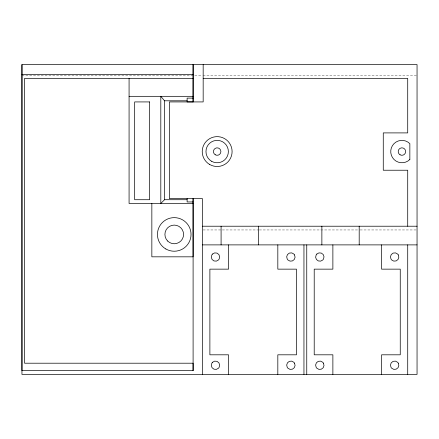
<?xml version="1.0" encoding="UTF-8"?>
<svg xmlns="http://www.w3.org/2000/svg" width="439" height="439" viewBox="0 0 439 439"><rect width="100%" height="100%" fill="white"/><g stroke="black" fill="none" stroke-linecap="round" stroke-linejoin="round"><path stroke-width="0.33" stroke-dasharray="2.19 1.65" d="M21.95 75.793L202.352 75.793M203.037 75.793L416.364 75.793M203.109 229.954L258.653 229.954M259.339 229.954L359.453 229.954M360.134 229.954L416.364 229.954"/><path stroke-width="0.66" d="M21.95 64.593L21.95 374.407L417.05 374.407L417.05 64.593L21.95 64.593L21.95 370.675L193.1 370.67L193.1 198.598L193.017 203.449M193.089 101.919L193.116 64.593L193.089 101.919L187.118 101.925L187.118 98.117L193.089 98.117M164.537 199.718L160.806 203.449L160.806 96.322L164.537 100.8L164.537 199.718L187.118 199.718M21.95 74.674L193.089 74.674M193.089 78.405L24.562 78.405L24.562 363.207L193.1 363.207L193.1 370.67M203.169 78.405L407.716 78.405L407.716 132.902L383.269 132.902L383.269 170.228L407.716 170.228L407.716 226.217M129.077 96.322L193.089 96.322M164.537 100.8L187.118 100.8M193.017 201.956L187.118 201.956L187.118 198.598M202.423 226.217L417.05 226.217M202.423 244.885L417.05 244.885M407.716 244.885L407.716 374.407M381.59 244.885L381.59 269.145L400.253 269.145L400.253 354.811L381.59 354.811L381.59 374.407M359.195 226.217L359.195 244.885M332.877 244.885L332.877 269.145L314.214 269.145L314.214 354.811L332.877 354.811L332.877 374.407M321.869 226.217L321.869 244.885M306.751 244.885L306.751 374.407M303.953 244.885L303.953 374.407M277.821 244.885L277.821 269.145L296.484 269.145L296.484 354.811L277.821 354.811L277.821 374.407M258.412 226.217L258.412 244.885M228.554 244.885L228.554 269.145L209.886 269.145L209.886 354.811L228.554 354.811L228.554 374.407M221.086 226.217L221.086 244.885M203.169 64.593L203.169 101.925L169.388 101.925L169.388 198.598L202.423 198.598L202.423 374.407M151.845 203.449L151.845 256.826L193.1 256.826L193.1 203.449L129.077 203.449L129.077 78.405M212.52 254.044L211.85 254.916A4.198 4.198 0 0 0 218.457 259.981L219.121 259.114A4.198 4.198 0 0 0 212.52 254.044M212.52 362.29L211.85 363.163A4.198 4.198 0 0 0 218.457 368.228L219.121 367.361A4.198 4.198 0 0 0 212.52 362.29M316.843 254.044L316.179 254.916A4.198 4.198 0 0 0 322.786 259.981L323.45 259.114A4.198 4.198 0 0 0 316.843 254.044M149.606 101.925L134.674 101.925L134.674 199.718L149.606 199.718L149.606 101.925M398.288 254.916L397.624 254.044A4.198 4.198 0 0 0 391.017 259.114L391.687 259.981A4.198 4.198 0 0 0 398.288 254.916M398.288 363.163L397.624 362.29A4.198 4.198 0 0 0 391.017 367.361L391.687 368.228A4.198 4.198 0 0 0 398.288 363.163M294.525 254.916L293.856 254.044A4.198 4.198 0 0 0 287.249 259.114L287.918 259.981A4.198 4.198 0 0 0 294.525 254.916M323.45 363.163L322.786 362.29A4.198 4.198 0 0 0 316.179 367.361L316.843 368.228A4.198 4.198 0 0 0 323.45 363.163M294.525 363.163L293.856 362.29A4.198 4.198 0 0 0 287.249 367.361L287.918 368.228A4.198 4.198 0 0 0 294.525 363.163M409.85 159.483L409.85 143.646A11.2 11.2 0 0 0 394.013 143.646A11.2 11.2 0 0 0 394.013 159.483A11.2 11.2 0 0 0 409.85 159.483M211.571 161.267A11.2 11.2 0 0 0 228.368 151.565A11.2 11.2 0 0 0 211.571 141.868A11.2 11.2 0 0 0 211.571 161.267M215.302 154.797A3.731 3.731 0 0 0 220.899 151.565A3.731 3.731 0 0 0 215.302 148.333A3.731 3.731 0 0 0 215.302 154.797M400.066 154.797A3.731 3.731 0 0 0 405.663 151.565A3.731 3.731 0 0 0 400.066 148.333A3.731 3.731 0 0 0 400.066 154.797M209.699 164.499A14.931 14.931 0 0 0 232.099 151.565A14.931 14.931 0 0 0 209.699 138.636A14.931 14.931 0 0 0 209.699 164.499M165.843 248.979A16.797 16.797 0 0 0 191.036 234.431A16.797 16.797 0 0 0 165.843 219.884A16.797 16.797 0 0 0 165.843 248.979M167.643 241.027A9.334 9.334 0 0 0 183.255 236.846A9.334 9.334 0 0 0 171.825 225.416A9.334 9.334 0 0 0 167.643 241.027"/></g></svg>
